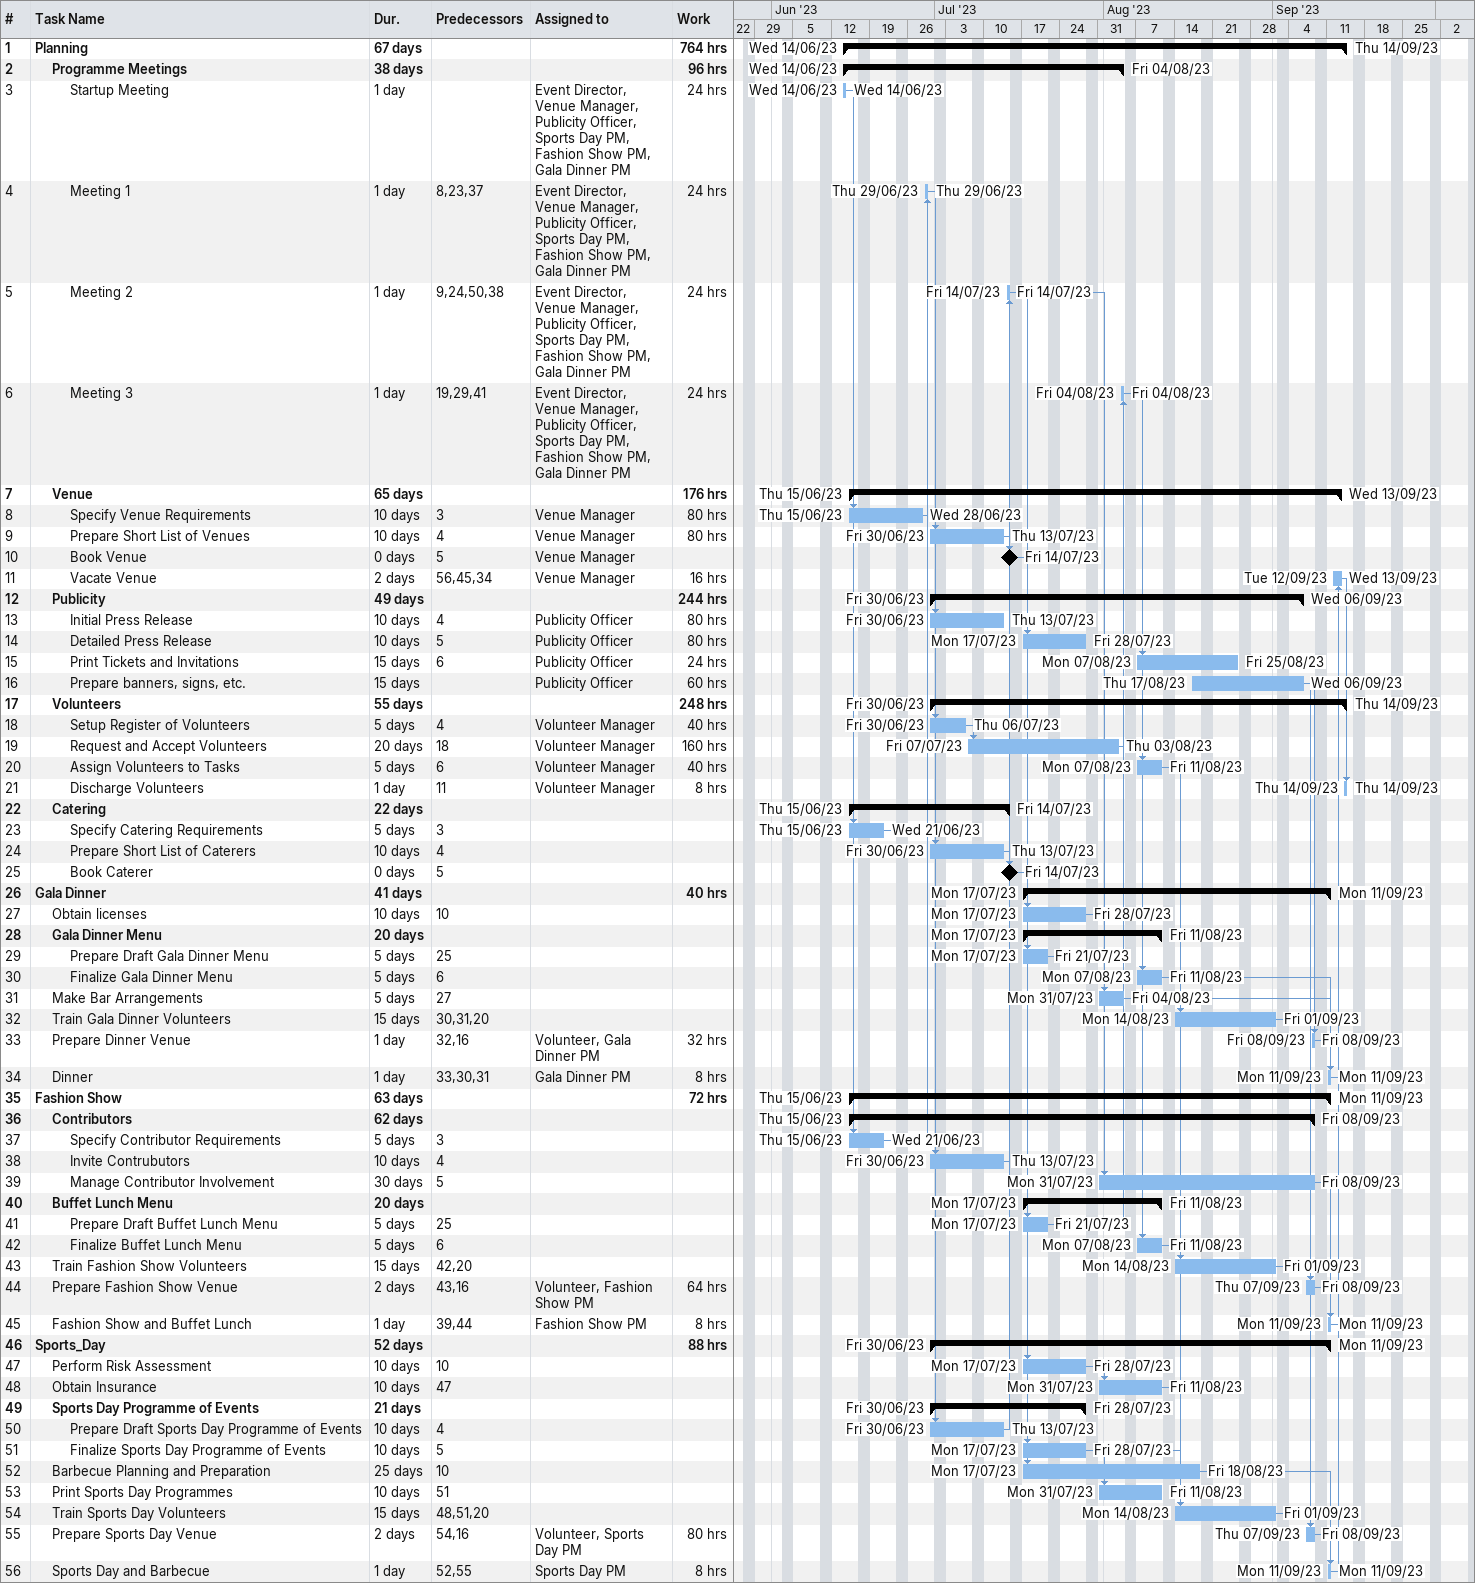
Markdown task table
| ID | Level | Task | Duration | Start | Finish | Predecessors | Resources | Work (h) |
|---|---|---|---|---|---|---|---|---|
| 1 | 1 | **Planning** | 67d | 2023-06-14 | 2023-09-14 |  |  | 764 |
| 2 | 2 | **Programme Meetings** | 38d | 2023-06-14 | 2023-08-04 |  |  | 96 |
| 3 | 3 | Startup Meeting | 1d | 2023-06-14 | 2023-06-14 |  | Event Director, Venue Manager, Publicity Officer, Sports Day PM, Fashion Show PM, Gala Dinner PM | 24 |
| 4 | 3 | Meeting 1 | 1d | 2023-06-29 | 2023-06-29 | 8, 23, 37 | Event Director, Venue Manager, Publicity Officer, Sports Day PM, Fashion Show PM, Gala Dinner PM | 24 |
| 5 | 3 | Meeting 2 | 1d | 2023-07-14 | 2023-07-14 | 9, 24, 50, 38 | Event Director, Venue Manager, Publicity Officer, Sports Day PM, Fashion Show PM, Gala Dinner PM | 24 |
| 6 | 3 | Meeting 3 | 1d | 2023-08-04 | 2023-08-04 | 19, 29, 41 | Event Director, Venue Manager, Publicity Officer, Sports Day PM, Fashion Show PM, Gala Dinner PM | 24 |
| 7 | 2 | **Venue** | 65d | 2023-06-15 | 2023-09-13 |  |  | 176 |
| 8 | 3 | Specify Venue Requirements | 10d | 2023-06-15 | 2023-06-28 | 3 | Venue Manager | 80 |
| 9 | 3 | Prepare Short List of Venues | 10d | 2023-06-30 | 2023-07-13 | 4 | Venue Manager | 80 |
| 10 | 3 | Book Venue | 0d | 2023-07-14 | 2023-07-14 | 5 | Venue Manager |  |
| 11 | 3 | Vacate Venue | 2d | 2023-09-12 | 2023-09-13 | 56, 45, 34 | Venue Manager | 16 |
| 12 | 2 | **Publicity** | 49d | 2023-06-30 | 2023-09-06 |  |  | 244 |
| 13 | 3 | Initial Press Release | 10d | 2023-06-30 | 2023-07-13 | 4 | Publicity Officer | 80 |
| 14 | 3 | Detailed Press Release | 10d | 2023-07-17 | 2023-07-28 | 5 | Publicity Officer | 80 |
| 15 | 3 | Print Tickets and Invitations | 15d | 2023-08-07 | 2023-08-25 | 6 | Publicity Officer | 24 |
| 16 | 3 | Prepare banners, signs, etc. | 15d | 2023-08-17 | 2023-09-06 |  | Publicity Officer | 60 |
| 17 | 2 | **Volunteers** | 55d | 2023-06-30 | 2023-09-14 |  |  | 248 |
| 18 | 3 | Setup Register of Volunteers | 5d | 2023-06-30 | 2023-07-06 | 4 | Volunteer Manager | 40 |
| 19 | 3 | Request and Accept Volunteers | 20d | 2023-07-07 | 2023-08-03 | 18 | Volunteer Manager | 160 |
| 20 | 3 | Assign Volunteers to Tasks | 5d | 2023-08-07 | 2023-08-11 | 6 | Volunteer Manager | 40 |
| 21 | 3 | Discharge Volunteers | 1d | 2023-09-14 | 2023-09-14 | 11 | Volunteer Manager | 8 |
| 22 | 2 | **Catering** | 22d | 2023-06-15 | 2023-07-14 |  |  |  |
| 23 | 3 | Specify Catering Requirements | 5d | 2023-06-15 | 2023-06-21 | 3 |  |  |
| 24 | 3 | Prepare Short List of Caterers | 10d | 2023-06-30 | 2023-07-13 | 4 |  |  |
| 25 | 3 | Book Caterer | 0d | 2023-07-14 | 2023-07-14 | 5 |  |  |
| 26 | 1 | **Gala Dinner** | 41d | 2023-07-17 | 2023-09-11 |  |  | 40 |
| 27 | 2 | Obtain licenses | 10d | 2023-07-17 | 2023-07-28 | 10 |  |  |
| 28 | 2 | **Gala Dinner Menu** | 20d | 2023-07-17 | 2023-08-11 |  |  |  |
| 29 | 3 | Prepare Draft Gala Dinner Menu | 5d | 2023-07-17 | 2023-07-21 | 25 |  |  |
| 30 | 3 | Finalize Gala Dinner Menu | 5d | 2023-08-07 | 2023-08-11 | 6 |  |  |
| 31 | 2 | Make Bar Arrangements | 5d | 2023-07-31 | 2023-08-04 | 27 |  |  |
| 32 | 2 | Train Gala Dinner Volunteers | 15d | 2023-08-14 | 2023-09-01 | 30, 31, 20 |  |  |
| 33 | 2 | Prepare Dinner Venue | 1d | 2023-09-08 | 2023-09-08 | 32, 16 | Volunteer, Gala Dinner PM | 32 |
| 34 | 2 | Dinner | 1d | 2023-09-11 | 2023-09-11 | 33, 30, 31 | Gala Dinner PM | 8 |
| 35 | 1 | **Fashion Show** | 63d | 2023-06-15 | 2023-09-11 |  |  | 72 |
| 36 | 2 | **Contributors** | 62d | 2023-06-15 | 2023-09-08 |  |  |  |
| 37 | 3 | Specify Contributor Requirements | 5d | 2023-06-15 | 2023-06-21 | 3 |  |  |
| 38 | 3 | Invite Contrubutors | 10d | 2023-06-30 | 2023-07-13 | 4 |  |  |
| 39 | 3 | Manage Contributor Involvement | 30d | 2023-07-31 | 2023-09-08 | 5 |  |  |
| 40 | 2 | **Buffet Lunch Menu** | 20d | 2023-07-17 | 2023-08-11 |  |  |  |
| 41 | 3 | Prepare Draft Buffet Lunch Menu | 5d | 2023-07-17 | 2023-07-21 | 25 |  |  |
| 42 | 3 | Finalize Buffet Lunch Menu | 5d | 2023-08-07 | 2023-08-11 | 6 |  |  |
| 43 | 2 | Train Fashion Show Volunteers | 15d | 2023-08-14 | 2023-09-01 | 42, 20 |  |  |
| 44 | 2 | Prepare Fashion Show Venue | 2d | 2023-09-07 | 2023-09-08 | 43, 16 | Volunteer, Fashion Show PM | 64 |
| 45 | 2 | Fashion Show and Buffet Lunch | 1d | 2023-09-11 | 2023-09-11 | 39, 44 | Fashion Show PM | 8 |
| 46 | 1 | **Sports_Day** | 52d | 2023-06-30 | 2023-09-11 |  |  | 88 |
| 47 | 2 | Perform Risk Assessment | 10d | 2023-07-17 | 2023-07-28 | 10 |  |  |
| 48 | 2 | Obtain Insurance | 10d | 2023-07-31 | 2023-08-11 | 47 |  |  |
| 49 | 2 | **Sports Day Programme of Events** | 21d | 2023-06-30 | 2023-07-28 |  |  |  |
| 50 | 3 | Prepare Draft Sports Day Programme of Events | 10d | 2023-06-30 | 2023-07-13 | 4 |  |  |
| 51 | 3 | Finalize Sports Day Programme of Events | 10d | 2023-07-17 | 2023-07-28 | 5 |  |  |
| 52 | 2 | Barbecue Planning and Preparation | 25d | 2023-07-17 | 2023-08-18 | 10 |  |  |
| 53 | 2 | Print Sports Day Programmes | 10d | 2023-07-31 | 2023-08-11 | 51 |  |  |
| 54 | 2 | Train Sports Day Volunteers | 15d | 2023-08-14 | 2023-09-01 | 48, 51, 20 |  |  |
| 55 | 2 | Prepare Sports Day Venue | 2d | 2023-09-07 | 2023-09-08 | 54, 16 | Volunteer, Sports Day PM | 80 |
| 56 | 2 | Sports Day and Barbecue | 1d | 2023-09-11 | 2023-09-11 | 52, 55 | Sports Day PM | 8 |
